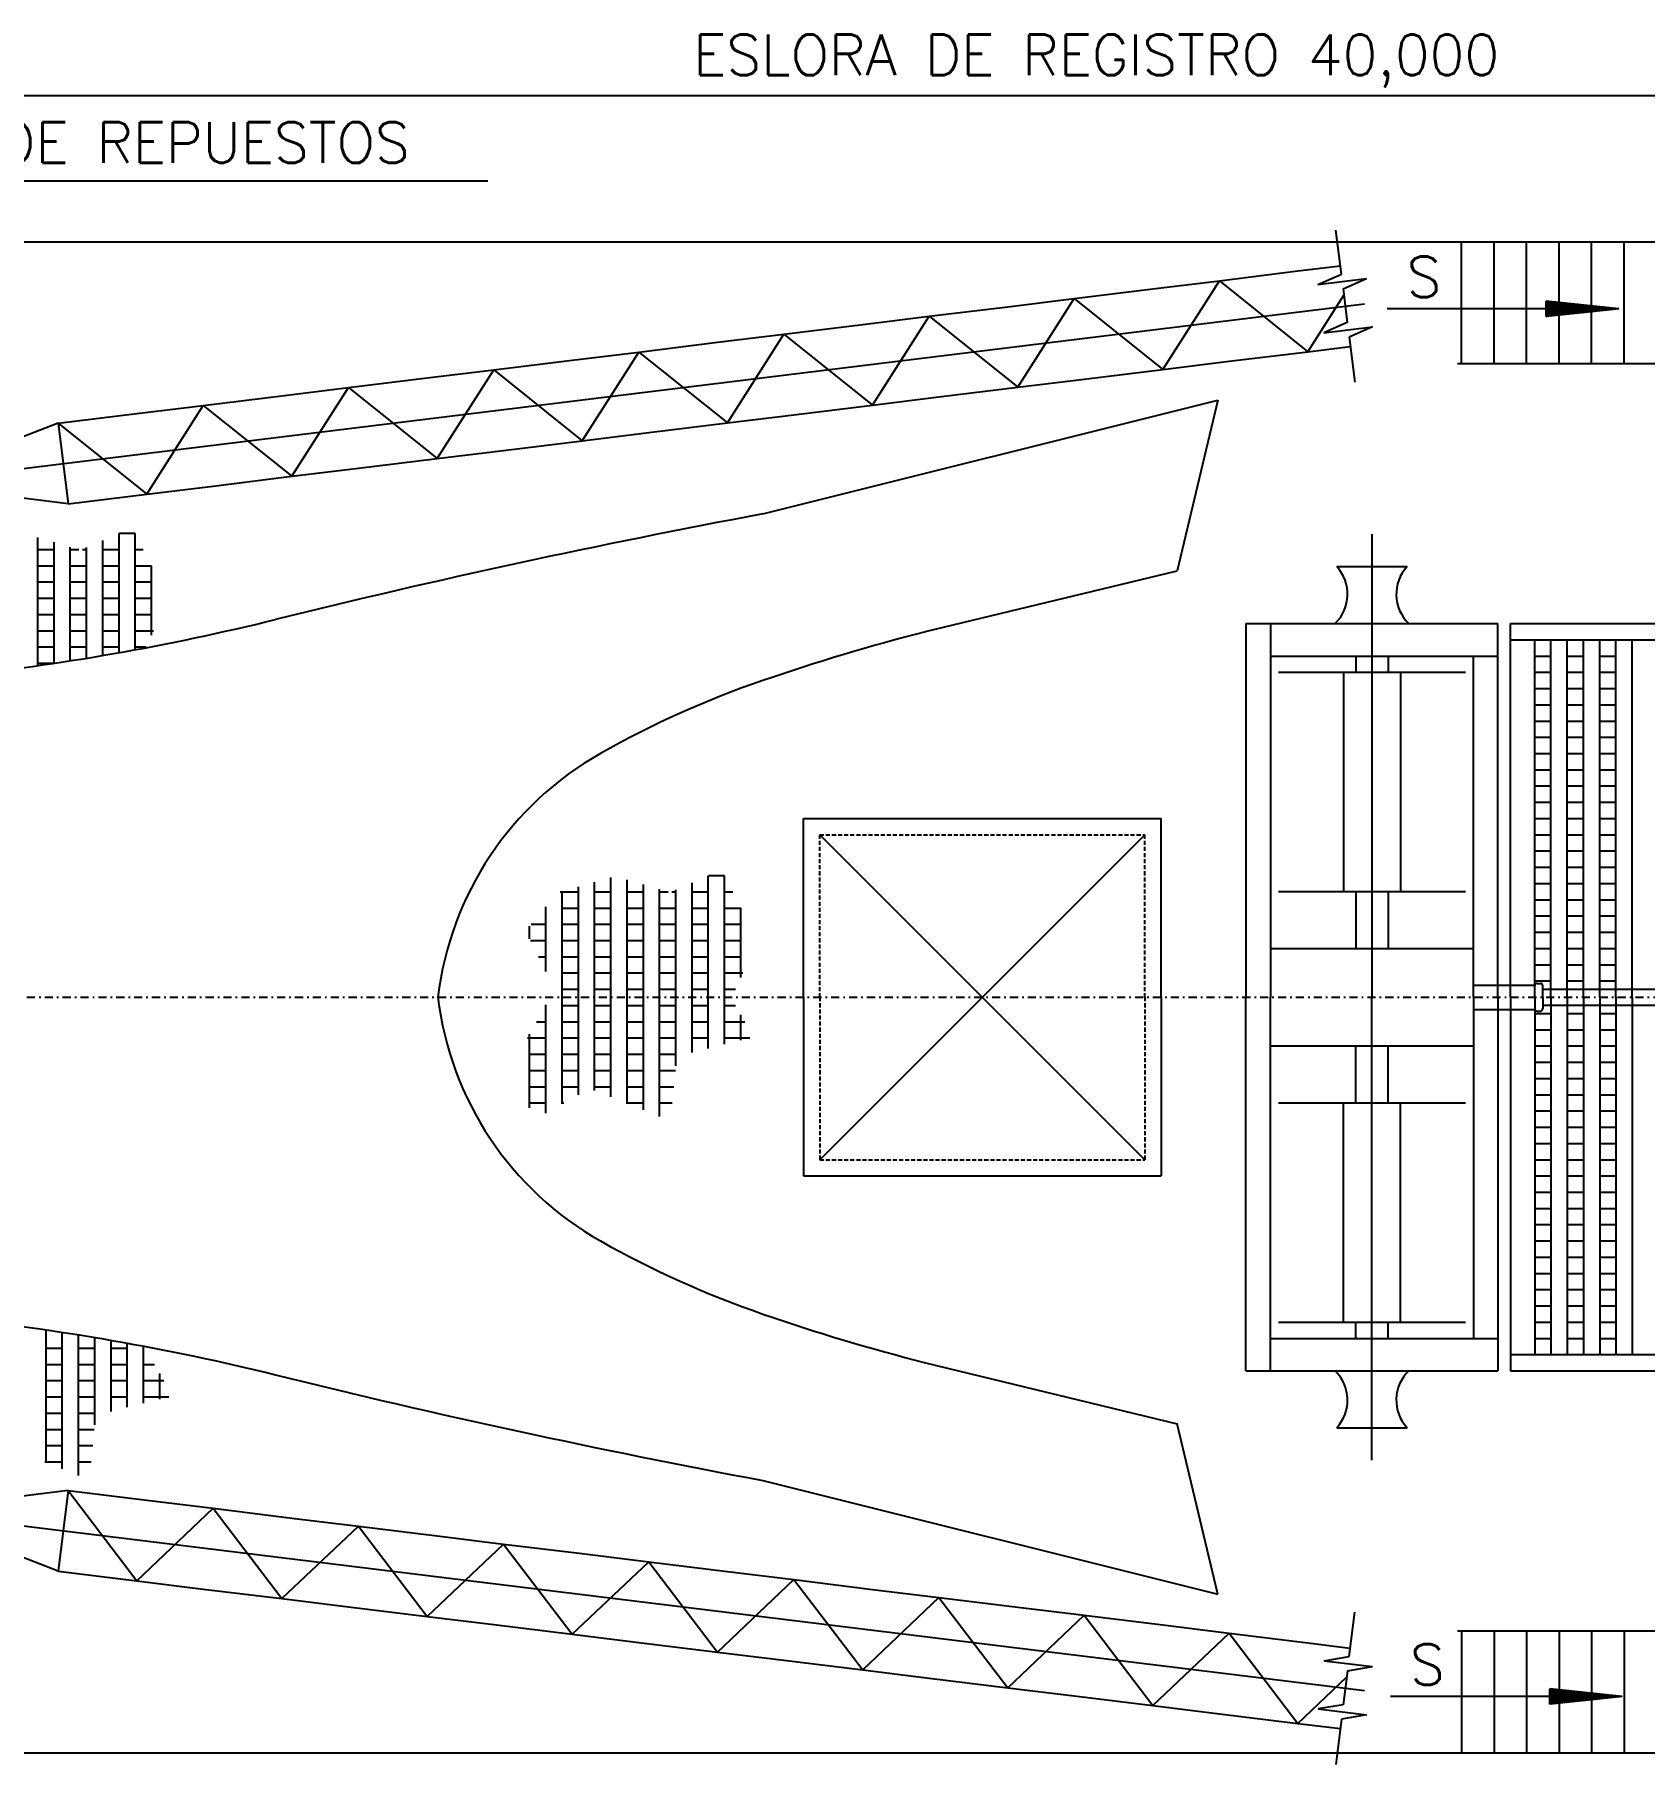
# Model space of a CAD drawing. Extents: x 598 to 1630, y 230 to 779.
# Drawn here: x 1092.2 to 1191.3, y 474.3 to 580.7 of the extents above; entities that cross this region are included whole.
import ezdxf

# ---------------------------------------------------------------- set-up
doc = ezdxf.new("R2010")
doc.units = 0
doc.header["$MEASUREMENT"] = 0
for name, pattern in [('CONTINUA', [0]), ('RAYITAS', [0.375, 0.25, -0.125]), ('TRAZO_Y_PUNTO', [1, 0.5, -0.25, 0, -0.25])]:
    doc.linetypes.add(name, pattern=pattern)
doc.layers.get('0').update_dxf_attribs({"linetype": 'CONTINUOUS'})
for name, color, linetype in [('AMA25CON', 2, 'CONTINUA'), ('AMA25DISCON', 2, 'RAYITAS'), ('AMA25PTORAYA', 2, 'TRAZO_Y_PUNTO'), ('ROJ5CON', 1, 'CONTINUA')]:
    doc.layers.add(name, color=color, linetype=linetype)
doc.styles.add('ROMANS2-5', font='romans', dxfattribs={"height": 2.5})

# ---------------------------------------------------------------- blocks, each defined once
blk = doc.blocks.new('*X9')
at = {"color": 0}
for p, q in [((553.67, 114.38), (553.84, 114.55)), ((553.69, 114.57), (553.82, 114.71)), ((553.71, 114.77), (553.81, 114.87)), ((553.73, 114.97), (553.79, 115.03)), ((553.75, 115.17), (553.77, 115.19)), ((553.31, 111.01), (554.13, 111.83)), ((553.33, 111.21), (554.11, 111.99)), ((553.35, 111.41), (554.09, 112.15)), ((553.37, 111.61), (554.07, 112.31)), ((553.39, 111.8), (554.06, 112.47)), ((553.41, 112), (554.04, 112.63)), ((553.43, 112.2), (554.02, 112.79)), ((553.46, 112.4), (554.01, 112.95)), ((553.48, 112.6), (553.99, 113.11)), ((553.5, 112.79), (553.97, 113.27)), ((553.52, 112.99), (553.96, 113.43)), ((553.54, 113.19), (553.94, 113.59)), ((553.56, 113.39), (553.92, 113.75)), ((553.58, 113.58), (553.91, 113.91)), ((553.6, 113.78), (553.89, 114.07)), ((553.62, 113.98), (553.87, 114.23)), ((553.64, 114.18), (553.86, 114.39)), ((552.97, 107.85), (554.39, 109.27)), ((552.99, 108.05), (554.38, 109.43)), ((553.02, 108.25), (554.36, 109.59)), ((553.04, 108.44), (554.34, 109.75)), ((553.06, 108.64), (554.33, 109.91)), ((553.08, 108.84), (554.31, 110.07)), ((553.1, 109.04), (554.29, 110.23)), ((553.12, 109.23), (554.28, 110.39)), ((553.14, 109.43), (554.26, 110.55)), ((553.16, 109.63), (554.24, 110.71)), ((553.18, 109.83), (554.23, 110.87)), ((553.2, 110.03), (554.21, 111.03)), ((553.23, 110.22), (554.19, 111.19)), ((553.25, 110.42), (554.18, 111.35)), ((553.27, 110.62), (554.16, 111.51)), ((553.29, 110.82), (554.14, 111.67)), ((552.62, 104.49), (554.68, 106.55)), ((552.64, 104.69), (554.66, 106.71)), ((552.66, 104.88), (554.65, 106.87)), ((552.68, 105.08), (554.63, 107.03)), ((552.7, 105.28), (554.61, 107.19)), ((552.72, 105.48), (554.6, 107.35)), ((552.74, 105.68), (554.58, 107.51)), ((552.76, 105.87), (554.56, 107.67)), ((552.79, 106.07), (554.55, 107.83)), ((552.81, 106.27), (554.53, 107.99)), ((552.83, 106.47), (554.51, 108.15)), ((552.85, 106.66), (554.5, 108.31)), ((552.87, 106.86), (554.48, 108.47)), ((552.89, 107.06), (554.46, 108.63)), ((552.91, 107.26), (554.44, 108.79)), ((552.93, 107.45), (554.43, 108.95)), ((552.95, 107.65), (554.41, 109.11)), ((552.6, 104.29), (554.7, 106.39)), ((552.62, 104.14), (554.71, 106.23)), ((552.8, 104.14), (554.73, 106.07)), ((552.98, 104.14), (554.75, 105.91)), ((553.15, 104.14), (554.76, 105.75)), ((553.33, 104.14), (554.78, 105.59)), ((553.51, 104.14), (554.8, 105.43)), ((553.68, 104.14), (554.82, 105.27)), ((553.86, 104.14), (554.83, 105.11)), ((554.04, 104.14), (554.85, 104.95)), ((554.21, 104.14), (554.87, 104.79)), ((554.39, 104.14), (554.88, 104.63)), ((554.57, 104.14), (554.9, 104.47)), ((554.74, 104.14), (554.92, 104.31)), ((554.92, 104.14), (554.93, 104.15))]:
    blk.add_line(p, q, dxfattribs=at)
blk = doc.blocks.new('FLECHA')
at = {"layer": 'AMA25CON'}
for p, q in [((0, 0), (-1.18, -11.14)), ((0, 0), (1.17, -11.14)), ((0, 0), (0, -14.08)), ((1.17, -11.14), (-1.18, -11.14))]:
    blk.add_line(p, q, dxfattribs=at)
blk.add_blockref('*X9', (-553.76, -115.28), dxfattribs=at)
blk = doc.blocks.new('SOMBRA')
at = {"color": 0}
for p, q in [((-232, -627), (-232, 655)), ((-132, -667), (-132, 683)), ((-32, -707), (-32, 670)), ((68, -747), (68, 641)), ((368, -393), (368, 651)), ((468, -368), (468, 695)), ((470, 696), (568, 696)), ((568, -343), (568, 695)), ((-444, 596), (-332, 596)), ((-432, -710), (-432, 599)), ((-332, -654), (-332, 627)), ((-232, 596), (-132, 596)), ((-32, 596), (68, 596)), ((168, -787), (168, 611)), ((168, 596), (220, 596)), ((243, 596), (268, 596)), ((268, -476), (268, 607)), ((368, 596), (468, 596)), ((568, 596), (618, 596)), ((-538, 496), (-532, 496)), ((-532, 106), (-532, 503)), ((-432, 496), (-332, 496)), ((-232, 496), (-132, 496)), ((-32, 496), (68, 496)), ((168, 496), (268, 496)), ((368, 496), (468, 496)), ((568, 496), (668, 496)), ((668, 68), (668, 495)), ((-632, 307), (-632, 384)), ((-622, 396), (-532, 396)), ((-432, 396), (-332, 396)), ((-232, 396), (-132, 396)), ((-32, 396), (68, 396)), ((168, 396), (268, 396)), ((368, 396), (468, 396)), ((568, 396), (668, 396)), ((-627, 296), (-532, 296)), ((-432, 296), (-332, 296)), ((-232, 296), (-132, 296)), ((-32, 296), (68, 296)), ((168, 296), (268, 296)), ((368, 296), (468, 296)), ((568, 296), (668, 296)), ((-577, 196), (-532, 196)), ((-432, 196), (-332, 196)), ((-232, 196), (-132, 196)), ((-32, 196), (68, 196)), ((168, 196), (268, 196)), ((368, 196), (468, 196)), ((568, 196), (668, 196)), ((-432, 96), (-332, 96)), ((-232, 96), (-132, 96)), ((-32, 96), (68, 96)), ((168, 96), (268, 96)), ((368, 96), (468, 96)), ((568, 96), (681, 96)), ((-534, -104), (-532, -104)), ((-532, -766), (-532, -100)), ((-432, -4), (-332, -4)), ((-432, -104), (-332, -104)), ((-232, -4), (-132, -4)), ((-232, -104), (-132, -104)), ((-32, -4), (68, -4)), ((-32, -104), (68, -104)), ((168, -4), (268, -4)), ((168, -104), (268, -104)), ((368, -4), (468, -4)), ((368, -104), (468, -104)), ((568, -4), (636, -4)), ((568, -104), (635, -104)), ((-589, -204), (-532, -204)), ((-432, -204), (-332, -204)), ((-232, -204), (-132, -204)), ((-32, -204), (68, -204)), ((168, -204), (268, -204)), ((368, -204), (468, -204)), ((568, -204), (693, -204)), ((668, -318), (668, -161)), ((-645, -304), (-532, -304)), ((-632, -734), (-632, -281)), ((-432, -304), (-332, -304)), ((-232, -304), (-132, -304)), ((-32, -304), (68, -304)), ((168, -304), (268, -304)), ((368, -304), (468, -304)), ((568, -304), (724, -304)), ((-632, -404), (-532, -404)), ((-432, -404), (-332, -404)), ((-232, -404), (-132, -404)), ((-32, -404), (68, -404)), ((168, -404), (268, -404)), ((-632, -504), (-532, -504)), ((-432, -504), (-332, -504)), ((-232, -504), (-132, -504)), ((-32, -504), (68, -504)), ((168, -504), (265, -504)), ((-632, -604), (-532, -604)), ((-432, -604), (-332, -604)), ((-232, -604), (-132, -604)), ((-32, -604), (68, -604)), ((168, -604), (255, -604)), ((-632, -704), (-532, -704)), ((-432, -704), (-421, -704)), ((-38, -704), (68, -704)), ((168, -704), (245, -704))]:
    blk.add_line(p, q, dxfattribs=at)

msp = doc.modelspace()

# ---------------------------------------------------------------- linework, layer by layer
at = {"layer": 'AMA25CON'}
for p, q in [((964.6, 577), (1357, 577)), ((1120.13, 571.72), (1076.69, 571.72)), ((1172.66, 566), (1172.32, 568.72)), ((1180.06, 560.5), (1180.06, 568)), ((1182.06, 560.5), (1182.06, 568)), ((1184.06, 560.5), (1184.06, 568)), ((1186.06, 560.5), (1186.06, 568)), ((1188.06, 560.5), (1188.06, 568)), ((1190.06, 560.5), (1190.06, 568)), ((1169.99, 566.2), (1172.6, 566.52)), ((1161.06, 565.1), (1165.15, 565.6)), ((1161.67, 560.14), (1165.15, 565.6)), ((1165.15, 565.6), (1169.99, 566.2)), ((1165.15, 565.6), (1170.6, 561.23)), ((1171.22, 565.37), (1172.66, 566)), ((1171.22, 565.37), (1174.2, 565.74)), ((1172.77, 565.11), (1174.2, 565.74)), ((1152.13, 564), (1156.22, 564.5)), ((1152.74, 559.04), (1156.22, 564.5)), ((1156.22, 564.5), (1161.06, 565.1)), ((1156.22, 564.5), (1161.67, 560.14)), ((1170.6, 561.23), (1172.82, 564.71)), ((1172.77, 565.11), (1173.02, 563.02)), ((1083.58, 553.07), (1174.08, 564.18)), ((1143.2, 562.91), (1147.29, 563.41)), ((1143.81, 557.94), (1147.29, 563.41)), ((1147.29, 563.41), (1152.13, 564)), ((1147.29, 563.41), (1152.74, 559.04)), ((1189.73, 563.86), (1175.47, 563.86)), ((1134.26, 561.81), (1138.35, 562.31)), ((1134.87, 556.85), (1138.35, 562.31)), ((1138.35, 562.31), (1143.2, 562.91)), ((1138.35, 562.31), (1143.81, 557.94)), ((1173.02, 563.02), (1171.59, 562.39)), ((1171.59, 562.39), (1174.57, 562.76)), ((1174.57, 562.76), (1173.13, 562.13)), ((1125.33, 560.71), (1129.42, 561.21)), ((1125.94, 555.75), (1129.42, 561.21)), ((1129.42, 561.21), (1134.26, 561.81)), ((1129.42, 561.21), (1134.87, 556.85)), ((1165.76, 560.64), (1170.6, 561.23)), ((1170.6, 561.23), (1173.2, 561.55)), ((1173.13, 562.13), (1173.48, 559.35)), ((1116.4, 559.62), (1120.49, 560.12)), ((1117.01, 554.65), (1120.49, 560.12)), ((1120.49, 560.12), (1125.33, 560.71)), ((1120.49, 560.12), (1125.94, 555.75)), ((1156.83, 559.54), (1161.67, 560.14)), ((1161.67, 560.14), (1165.76, 560.64)), ((1179.81, 560.5), (1192.06, 560.5)), ((1107.46, 558.52), (1111.55, 559.02)), ((1108.07, 553.56), (1111.55, 559.02)), ((1111.55, 559.02), (1116.4, 559.62)), ((1111.55, 559.02), (1117.01, 554.65)), ((1147.89, 558.45), (1152.74, 559.04)), ((1152.74, 559.04), (1156.83, 559.54)), ((1098.53, 557.42), (1102.62, 557.92)), ((1099.14, 552.46), (1102.62, 557.92)), ((1102.62, 557.92), (1107.46, 558.52)), ((1102.62, 557.92), (1108.07, 553.56)), ((1137.06, 551.25), (1165.06, 558.25)), ((1138.96, 557.35), (1143.81, 557.94)), ((1143.81, 557.94), (1147.89, 558.45)), ((1165.06, 558.25), (1162.56, 547.75)), ((1093.69, 556.83), (1098.53, 557.42)), ((1130.03, 556.25), (1134.87, 556.85)), ((1134.87, 556.85), (1138.96, 557.35)), ((1093.69, 556.83), (1086.95, 554.24)), ((1093.69, 556.83), (1099.14, 552.46)), ((1093.69, 556.83), (1093.99, 554.35)), ((1125.94, 555.75), (1130.03, 556.25)), ((1117.01, 554.65), (1121.1, 555.15)), ((1121.1, 555.15), (1125.94, 555.75)), ((1093.99, 554.35), (1094.3, 551.86)), ((1108.07, 553.56), (1112.16, 554.06)), ((1112.16, 554.06), (1117.01, 554.65)), ((1094.3, 551.86), (1087.14, 552.75)), ((1099.14, 552.46), (1103.23, 552.96)), ((1103.23, 552.96), (1108.07, 553.56)), ((1094.3, 551.86), (1099.14, 552.46)), ((1092.43, 541.91), (1092.43, 549.8)), ((1093.43, 542.06), (1093.43, 549.51)), ((1096.43, 542.53), (1096.43, 549.61)), ((1097.43, 542.71), (1097.43, 550.05)), ((1097.45, 550.06), (1098.42, 550.06)), ((1098.43, 542.89), (1098.43, 550.05)), ((1174.54, 549.99), (1174.54, 521.5)), ((1092.43, 549.06), (1093.43, 549.06)), ((1094.43, 542.21), (1094.43, 549.21)), ((1094.43, 549.06), (1094.95, 549.06)), ((1095.18, 549.06), (1095.43, 549.06)), ((1095.43, 542.37), (1095.43, 549.17)), ((1096.43, 549.06), (1097.43, 549.06)), ((1098.43, 549.06), (1098.92, 549.06)), ((1092.43, 548.06), (1093.43, 548.06)), ((1094.43, 548.06), (1095.43, 548.06)), ((1096.43, 548.06), (1097.43, 548.06)), ((1098.43, 548.06), (1099.42, 548.06)), ((1099.43, 543.78), (1099.43, 548.05)), ((1147.06, 544), (1162.56, 547.75)), ((1172.38, 548), (1176.71, 548)), ((1092.43, 547.06), (1093.43, 547.06)), ((1094.43, 547.06), (1095.43, 547.06)), ((1096.43, 547.06), (1097.43, 547.06)), ((1098.43, 547.06), (1099.43, 547.06)), ((1092.43, 546.06), (1093.43, 546.06)), ((1094.43, 546.06), (1095.43, 546.06)), ((1096.43, 546.06), (1097.43, 546.06)), ((1098.43, 546.06), (1099.43, 546.06)), ((1092.43, 545.06), (1093.43, 545.06)), ((1094.43, 545.06), (1095.43, 545.06)), ((1096.43, 545.06), (1097.43, 545.06)), ((1098.43, 545.06), (1099.43, 545.06)), ((1166.79, 544.5), (1166.79, 521.5)), ((1166.79, 544.5), (1182.29, 544.5)), ((1168.29, 544.5), (1168.29, 521.5)), ((1182.29, 521.5), (1182.29, 544.5)), ((1183.06, 544.5), (1192.06, 544.5)), ((1183.06, 521.5), (1183.06, 544.5)), ((1092.43, 544.06), (1093.43, 544.06)), ((1092.43, 543.06), (1093.43, 543.06)), ((1094.43, 544.06), (1095.43, 544.06)), ((1094.43, 543.06), (1095.43, 543.06)), ((1096.43, 544.06), (1097.43, 544.06)), ((1096.43, 543.06), (1097.43, 543.06)), ((1098.43, 544.06), (1099.56, 544.06)), ((1098.43, 543.06), (1099.11, 543.06)), ((1183.06, 543.5), (1192.06, 543.5)), ((1184.56, 522.2), (1184.56, 543.5)), ((1185.56, 521.5), (1185.56, 543.5)), ((1186.56, 521.5), (1186.56, 543.5)), ((1187.56, 521.5), (1187.56, 543.5)), ((1188.56, 521.5), (1188.56, 543.5)), ((1189.56, 521.5), (1189.56, 543.5)), ((1190.56, 521.5), (1190.56, 543.5)), ((1092.43, 542.06), (1093.43, 542.06)), ((1168.29, 542.5), (1182.29, 542.5)), ((1173.54, 542.5), (1173.54, 541.5)), ((1175.54, 542.5), (1175.54, 541.5)), ((1180.79, 521.5), (1180.79, 542.5)), ((1184.56, 542.5), (1185.56, 542.5)), ((1186.56, 542.5), (1187.56, 542.5)), ((1188.56, 542.5), (1189.56, 542.5)), ((1168.79, 541.5), (1180.29, 541.5)), ((1172.79, 541.5), (1172.79, 528)), ((1176.29, 541.5), (1176.29, 528)), ((1184.56, 541.5), (1185.56, 541.5)), ((1186.56, 541.5), (1187.56, 541.5)), ((1188.56, 541.5), (1189.56, 541.5)), ((1184.56, 540.5), (1185.56, 540.5)), ((1186.56, 540.5), (1187.56, 540.5)), ((1188.56, 540.5), (1189.56, 540.5)), ((1184.56, 539.5), (1185.56, 539.5)), ((1186.56, 539.5), (1187.56, 539.5)), ((1188.56, 539.5), (1189.56, 539.5)), ((1184.56, 538.5), (1185.56, 538.5)), ((1186.56, 538.5), (1187.56, 538.5)), ((1188.56, 538.5), (1189.56, 538.5)), ((1184.56, 537.5), (1185.56, 537.5)), ((1186.56, 537.5), (1187.56, 537.5)), ((1188.56, 537.5), (1189.56, 537.5)), ((1184.56, 536.5), (1185.56, 536.5)), ((1186.56, 536.5), (1187.56, 536.5)), ((1188.56, 536.5), (1189.56, 536.5)), ((1184.56, 535.5), (1185.56, 535.5)), ((1184.56, 534.5), (1185.56, 534.5)), ((1186.56, 535.5), (1187.56, 535.5)), ((1186.56, 534.5), (1187.56, 534.5)), ((1188.56, 535.5), (1189.56, 535.5)), ((1188.56, 534.5), (1189.56, 534.5)), ((1184.56, 533.5), (1185.56, 533.5)), ((1186.56, 533.5), (1187.56, 533.5)), ((1188.56, 533.5), (1189.56, 533.5)), ((1139.56, 532.5), (1161.56, 532.5)), ((1139.56, 521.5), (1139.56, 532.5)), ((1161.56, 521.5), (1161.56, 532.5)), ((1184.56, 532.5), (1185.56, 532.5)), ((1186.56, 532.5), (1187.56, 532.5)), ((1188.56, 532.5), (1189.56, 532.5)), ((1140.56, 511.5), (1160.56, 531.5)), ((1140.56, 531.5), (1160.56, 511.5)), ((1184.56, 531.5), (1185.56, 531.5)), ((1186.56, 531.5), (1187.56, 531.5)), ((1188.56, 531.5), (1189.56, 531.5)), ((1184.56, 530.5), (1185.56, 530.5)), ((1186.56, 530.5), (1187.56, 530.5)), ((1188.56, 530.5), (1189.56, 530.5)), ((1184.56, 529.5), (1185.56, 529.5)), ((1186.56, 529.5), (1187.56, 529.5)), ((1188.56, 529.5), (1189.56, 529.5)), ((1184.56, 528.5), (1185.56, 528.5)), ((1186.56, 528.5), (1187.56, 528.5)), ((1188.56, 528.5), (1189.56, 528.5)), ((1168.79, 528), (1180.29, 528)), ((1173.54, 528), (1173.54, 524.5)), ((1175.54, 528), (1175.54, 524.5)), ((1184.56, 527.5), (1185.56, 527.5)), ((1186.56, 527.5), (1187.56, 527.5)), ((1188.56, 527.5), (1189.56, 527.5)), ((1184.56, 526.5), (1185.56, 526.5)), ((1186.56, 526.5), (1187.56, 526.5)), ((1188.56, 526.5), (1189.56, 526.5)), ((1184.56, 525.5), (1185.56, 525.5)), ((1186.56, 525.5), (1187.56, 525.5)), ((1188.56, 525.5), (1189.56, 525.5)), ((1168.29, 524.5), (1180.79, 524.5)), ((1184.56, 524.5), (1185.56, 524.5)), ((1186.56, 524.5), (1187.56, 524.5)), ((1188.56, 524.5), (1189.56, 524.5)), ((1184.56, 523.5), (1185.56, 523.5)), ((1186.56, 523.5), (1187.56, 523.5)), ((1188.56, 523.5), (1189.56, 523.5)), ((1180.79, 522.25), (1184.56, 522.25)), ((1184.56, 522.5), (1185.56, 522.5)), ((1184.56, 521.5), (1184.56, 522.2)), ((1184.71, 522.35), (1184.91, 522.35)), ((1185.06, 521.5), (1185.06, 522.2)), ((1185.06, 522), (1192.06, 522)), ((1186.56, 522.5), (1187.56, 522.5)), ((1188.56, 522.5), (1189.56, 522.5)), ((1139.56, 521.5), (1139.56, 510.5)), ((1161.56, 521.5), (1161.56, 510.5)), ((1166.79, 498.5), (1166.79, 521.5)), ((1168.29, 498.5), (1168.29, 521.5)), ((1174.54, 493.01), (1174.54, 521.5)), ((1180.79, 521.5), (1180.79, 500.5)), ((1180.79, 520.75), (1184.56, 520.75)), ((1182.29, 521.5), (1182.29, 498.5)), ((1183.06, 521.5), (1183.06, 498.5)), ((1184.56, 521.5), (1184.56, 520.8)), ((1184.56, 520.8), (1184.56, 499.5)), ((1184.71, 520.65), (1184.91, 520.65)), ((1185.06, 521.5), (1185.06, 520.8)), ((1185.06, 521), (1192.06, 521)), ((1185.56, 521.5), (1185.56, 499.5)), ((1186.56, 521.5), (1186.56, 499.5)), ((1187.56, 521.5), (1187.56, 499.5)), ((1188.56, 521.5), (1188.56, 499.5)), ((1189.56, 521.5), (1189.56, 499.5)), ((1190.56, 521.5), (1190.56, 499.5)), ((1184.56, 520.5), (1185.56, 520.5)), ((1186.56, 520.5), (1187.56, 520.5)), ((1188.56, 520.5), (1189.56, 520.5)), ((1184.56, 519.5), (1185.56, 519.5)), ((1186.56, 519.5), (1187.56, 519.5)), ((1188.56, 519.5), (1189.56, 519.5)), ((1168.29, 518.5), (1180.79, 518.5)), ((1173.54, 515), (1173.54, 518.5)), ((1175.54, 515), (1175.54, 518.5)), ((1184.56, 518.5), (1185.56, 518.5)), ((1184.56, 517.5), (1185.56, 517.5)), ((1186.56, 518.5), (1187.56, 518.5)), ((1186.56, 517.5), (1187.56, 517.5)), ((1188.56, 518.5), (1189.56, 518.5)), ((1188.56, 517.5), (1189.56, 517.5)), ((1184.56, 516.5), (1185.56, 516.5)), ((1186.56, 516.5), (1187.56, 516.5)), ((1188.56, 516.5), (1189.56, 516.5)), ((1184.56, 515.5), (1185.56, 515.5)), ((1186.56, 515.5), (1187.56, 515.5)), ((1188.56, 515.5), (1189.56, 515.5)), ((1168.79, 515), (1180.29, 515)), ((1172.79, 501.5), (1172.79, 515)), ((1176.29, 501.5), (1176.29, 515)), ((1184.56, 514.5), (1185.56, 514.5)), ((1186.56, 514.5), (1187.56, 514.5)), ((1188.56, 514.5), (1189.56, 514.5)), ((1184.56, 513.5), (1185.56, 513.5)), ((1186.56, 513.5), (1187.56, 513.5)), ((1188.56, 513.5), (1189.56, 513.5)), ((1184.56, 512.5), (1185.56, 512.5)), ((1186.56, 512.5), (1187.56, 512.5)), ((1188.56, 512.5), (1189.56, 512.5)), ((1184.56, 511.5), (1185.56, 511.5)), ((1186.56, 511.5), (1187.56, 511.5)), ((1188.56, 511.5), (1189.56, 511.5)), ((1139.56, 510.5), (1161.56, 510.5)), ((1184.56, 510.5), (1185.56, 510.5)), ((1186.56, 510.5), (1187.56, 510.5)), ((1188.56, 510.5), (1189.56, 510.5)), ((1184.56, 509.5), (1185.56, 509.5)), ((1186.56, 509.5), (1187.56, 509.5)), ((1188.56, 509.5), (1189.56, 509.5)), ((1184.56, 508.5), (1185.56, 508.5)), ((1186.56, 508.5), (1187.56, 508.5)), ((1188.56, 508.5), (1189.56, 508.5)), ((1184.56, 507.5), (1185.56, 507.5)), ((1186.56, 507.5), (1187.56, 507.5)), ((1188.56, 507.5), (1189.56, 507.5)), ((1184.56, 506.5), (1185.56, 506.5)), ((1186.56, 506.5), (1187.56, 506.5)), ((1188.56, 506.5), (1189.56, 506.5)), ((1184.56, 505.5), (1185.56, 505.5)), ((1186.56, 505.5), (1187.56, 505.5)), ((1188.56, 505.5), (1189.56, 505.5)), ((1184.56, 504.5), (1185.56, 504.5)), ((1186.56, 504.5), (1187.56, 504.5)), ((1188.56, 504.5), (1189.56, 504.5)), ((1184.56, 503.5), (1185.56, 503.5)), ((1186.56, 503.5), (1187.56, 503.5)), ((1188.56, 503.5), (1189.56, 503.5)), ((1168.79, 501.5), (1180.29, 501.5)), ((1173.54, 500.5), (1173.54, 501.5)), ((1175.54, 500.5), (1175.54, 501.5)), ((1184.56, 502.5), (1185.56, 502.5)), ((1184.56, 501.5), (1185.56, 501.5)), ((1186.56, 502.5), (1187.56, 502.5)), ((1186.56, 501.5), (1187.56, 501.5)), ((1188.56, 502.5), (1189.56, 502.5)), ((1188.56, 501.5), (1189.56, 501.5)), ((1092.94, 492.87), (1092.94, 501.01)), ((1093.94, 492.47), (1093.94, 500.86)), ((1094.94, 492.07), (1094.94, 500.71)), ((1095.94, 495.17), (1095.94, 500.55)), ((1168.29, 500.5), (1182.29, 500.5)), ((1184.56, 500.5), (1185.56, 500.5)), ((1186.56, 500.5), (1187.56, 500.5)), ((1188.56, 500.5), (1189.56, 500.5)), ((1092.94, 499.9), (1093.94, 499.9)), ((1094.94, 499.9), (1095.94, 499.9)), ((1096.94, 496), (1096.94, 500.38)), ((1096.94, 499.9), (1097.94, 499.9)), ((1097.94, 496.26), (1097.94, 500.2)), ((1098.94, 496.51), (1098.94, 500.01)), ((1183.06, 499.5), (1192.06, 499.5)), ((1092.94, 498.9), (1093.94, 498.9)), ((1094.94, 498.9), (1095.94, 498.9)), ((1096.94, 498.9), (1097.94, 498.9)), ((1098.94, 498.9), (1099.61, 498.9)), ((1099.94, 496.76), (1099.94, 498.33)), ((1147.06, 499), (1162.56, 495.25)), ((1166.79, 498.5), (1182.29, 498.5)), ((1183.06, 498.5), (1192.06, 498.5)), ((1092.94, 497.9), (1093.94, 497.9)), ((1094.94, 497.9), (1095.94, 497.9)), ((1096.94, 497.9), (1097.94, 497.9)), ((1098.94, 497.9), (1100.19, 497.9)), ((1092.94, 496.9), (1093.94, 496.9)), ((1094.94, 496.9), (1095.94, 496.9)), ((1096.94, 496.9), (1097.94, 496.9)), ((1098.94, 496.9), (1100.5, 496.9)), ((1092.94, 495.9), (1093.94, 495.9)), ((1094.94, 495.9), (1095.94, 495.9)), ((1165.06, 484.75), (1162.56, 495.25)), ((1092.94, 494.9), (1093.94, 494.9)), ((1094.94, 494.9), (1095.91, 494.9)), ((1172.38, 495), (1176.71, 495)), ((1092.94, 493.9), (1093.94, 493.9)), ((1094.94, 493.9), (1095.81, 493.9)), ((1092.87, 492.9), (1093.94, 492.9)), ((1094.94, 492.9), (1095.71, 492.9)), ((1094.3, 491.13), (1087.14, 490.25)), ((1094.3, 491.13), (1093.99, 488.65)), ((1094.3, 491.13), (1098.53, 485.58)), ((1094.3, 491.13), (1099.14, 490.54)), ((1137.06, 491.75), (1165.06, 484.75)), ((1083.58, 489.93), (1174.08, 478.82)), ((1098.53, 485.58), (1103.23, 490.04)), ((1099.14, 490.54), (1103.23, 490.04)), ((1103.23, 490.04), (1107.46, 484.48)), ((1103.23, 490.04), (1108.07, 489.44)), ((1093.69, 486.17), (1086.95, 488.76)), ((1107.46, 484.48), (1112.16, 488.94)), ((1108.07, 489.44), (1112.16, 488.94)), ((1112.16, 488.94), (1116.4, 483.38)), ((1112.16, 488.94), (1117.01, 488.34)), ((1093.99, 488.65), (1093.69, 486.17)), ((1116.4, 483.38), (1121.1, 487.84)), ((1117.01, 488.34), (1121.1, 487.84)), ((1121.1, 487.84), (1125.33, 482.29)), ((1121.1, 487.84), (1125.94, 487.25)), ((1125.33, 482.29), (1130.03, 486.75)), ((1125.94, 487.25), (1130.03, 486.75)), ((1130.03, 486.75), (1134.26, 481.19)), ((1130.03, 486.75), (1134.87, 486.15)), ((1093.69, 486.17), (1098.53, 485.58)), ((1098.53, 485.58), (1102.62, 485.07)), ((1134.26, 481.19), (1138.96, 485.65)), ((1134.87, 486.15), (1138.96, 485.65)), ((1138.96, 485.65), (1143.2, 480.09)), ((1138.96, 485.65), (1143.81, 485.05)), ((1102.62, 485.07), (1107.46, 484.48)), ((1107.46, 484.48), (1111.55, 483.98)), ((1143.2, 480.09), (1147.89, 484.55)), ((1143.81, 485.05), (1147.89, 484.55)), ((1147.89, 484.55), (1152.74, 483.96)), ((1147.89, 484.55), (1152.13, 478.99)), ((1111.55, 483.98), (1116.4, 483.38)), ((1116.4, 483.38), (1120.49, 482.88)), ((1152.13, 478.99), (1156.83, 483.46)), ((1152.74, 483.96), (1156.83, 483.46)), ((1156.83, 483.46), (1161.06, 477.9)), ((1156.83, 483.46), (1161.67, 482.86)), ((1173.14, 480.93), (1173.48, 483.65)), ((1120.49, 482.88), (1125.33, 482.29)), ((1161.06, 477.9), (1165.76, 482.36)), ((1161.67, 482.86), (1165.76, 482.36)), ((1165.76, 482.36), (1169.99, 476.8)), ((1165.76, 482.36), (1170.6, 481.76)), ((1179.81, 482.5), (1192.06, 482.5)), ((1180.06, 482.5), (1180.06, 475)), ((1182.06, 482.5), (1182.06, 475)), ((1184.06, 482.5), (1184.06, 475)), ((1186.06, 482.5), (1186.06, 475)), ((1188.06, 482.5), (1188.06, 475)), ((1190.06, 482.5), (1190.06, 475)), ((1125.33, 482.29), (1129.42, 481.78)), ((1129.42, 481.78), (1134.26, 481.19)), ((1170.6, 481.76), (1173.2, 481.44)), ((1134.26, 481.19), (1138.35, 480.69)), ((1138.35, 480.69), (1143.2, 480.09)), ((1171.6, 480.66), (1173.14, 480.93)), ((1171.6, 480.66), (1174.58, 480.3)), ((1173.03, 480.04), (1174.58, 480.3)), ((1143.2, 480.09), (1147.29, 479.59)), ((1147.29, 479.59), (1152.13, 478.99)), ((1169.99, 476.8), (1172.98, 479.64)), ((1173.03, 480.04), (1172.78, 477.95)), ((1152.13, 478.99), (1156.22, 478.49)), ((1156.22, 478.49), (1161.06, 477.9)), ((1189.94, 478.45), (1175.68, 478.45)), ((1161.06, 477.9), (1165.15, 477.4)), ((1165.15, 477.4), (1169.99, 476.8)), ((1172.78, 477.95), (1171.23, 477.69)), ((1171.23, 477.69), (1174.21, 477.32)), ((1172.67, 477.06), (1172.32, 474.28)), ((1174.21, 477.32), (1172.67, 477.06)), ((1169.99, 476.8), (1172.6, 476.48))]:
    msp.add_line(p, q, dxfattribs=at)
for centre, radius, start, end in [((1234.42, 29.41), 530.84, 100.5683, 103.8819), ((1170.54, 546.3), 2.5, 313.9455, 42.8436), ((1178.54, 546.3), 2.5, 137.1564, 226.0545), ((1071.75, 687.61), 147.16, 275.9706, 283.8819), ((1178.73, 420.27), 127.71, 104.3567, 109.0418), ((1156.85, 483.66), 60.66, 109.0418, 119.4137), ((1136.85, 519.14), 19.93, 119.4137, 173.2062), ((1184.71, 522.2), 0.15, 90, 180), ((1184.91, 522.2), 0.15, 0, 90), ((1136.85, 523.86), 19.93, 186.7938, 240.5863), ((1184.71, 520.8), 0.15, 180, 270), ((1184.91, 520.8), 0.15, 270, 0), ((1156.85, 559.34), 60.66, 240.5863, 250.9582), ((1071.75, 355.38), 147.16, 76.1181, 84.0294), ((1178.73, 622.72), 127.71, 250.9582, 255.6433), ((1170.54, 496.7), 2.5, 317.1564, 46.0545), ((1178.54, 496.7), 2.5, 133.9455, 222.8436), ((1234.42, 1013.59), 530.84, 256.1181, 259.4317)]:
    msp.add_arc(centre, radius, start, end, dxfattribs=at)
at = {"layer": 'AMA25DISCON'}
for p, q in [((1140.56, 531.5), (1160.56, 531.5)), ((1140.56, 521.5), (1140.56, 531.5)), ((1160.56, 521.5), (1160.56, 531.5)), ((1140.56, 521.5), (1140.56, 511.5)), ((1160.56, 521.5), (1160.56, 511.5)), ((1140.56, 511.5), (1160.56, 511.5))]:
    msp.add_line(p, q, dxfattribs=at)
at = {"layer": 'AMA25PTORAYA'}
msp.add_line((924.56, 521.5), (1418.09, 521.5), dxfattribs=at)
at = {"layer": 'ROJ5CON'}
for p, q in [((1014.44, 568), (1232.09, 568)), ((1014.44, 475), (1232.09, 475))]:
    msp.add_line(p, q, dxfattribs=at)

# ---------------------------------------------------------------- block references
at = {"layer": 'AMA25CON', "xscale": 0.4000000000000057, "yscale": 0.4000000000000057, "zscale": 0.4, "rotation": 270}
for p in [(1189.73, 563.86), (1189.94, 478.45)]:
    msp.add_blockref('FLECHA', p, dxfattribs=at)
at = {"layer": 'AMA25CON', "xscale": 0.009999999999990905, "yscale": 0.009999999999990905, "zscale": 0.01}
msp.add_blockref('SOMBRA', (1129.02, 522.03), dxfattribs=at)

# ---------------------------------------------------------------- texts
at = {"layer": 'AMA25CON', "style": 'ROMANS2-5'}
for s, p in [('ESLORA DE REGISTRO 40,000', (1132.77, 578.25)), ('PANOL DE REPUESTOS', (1077.61, 572.85)), ('S', (1176.67, 564.59)), ('S', (1176.88, 479.18))]:
    msp.add_text(s, height=2.5, dxfattribs=at).set_placement(p)

doc.saveas('drawing.dxf')
